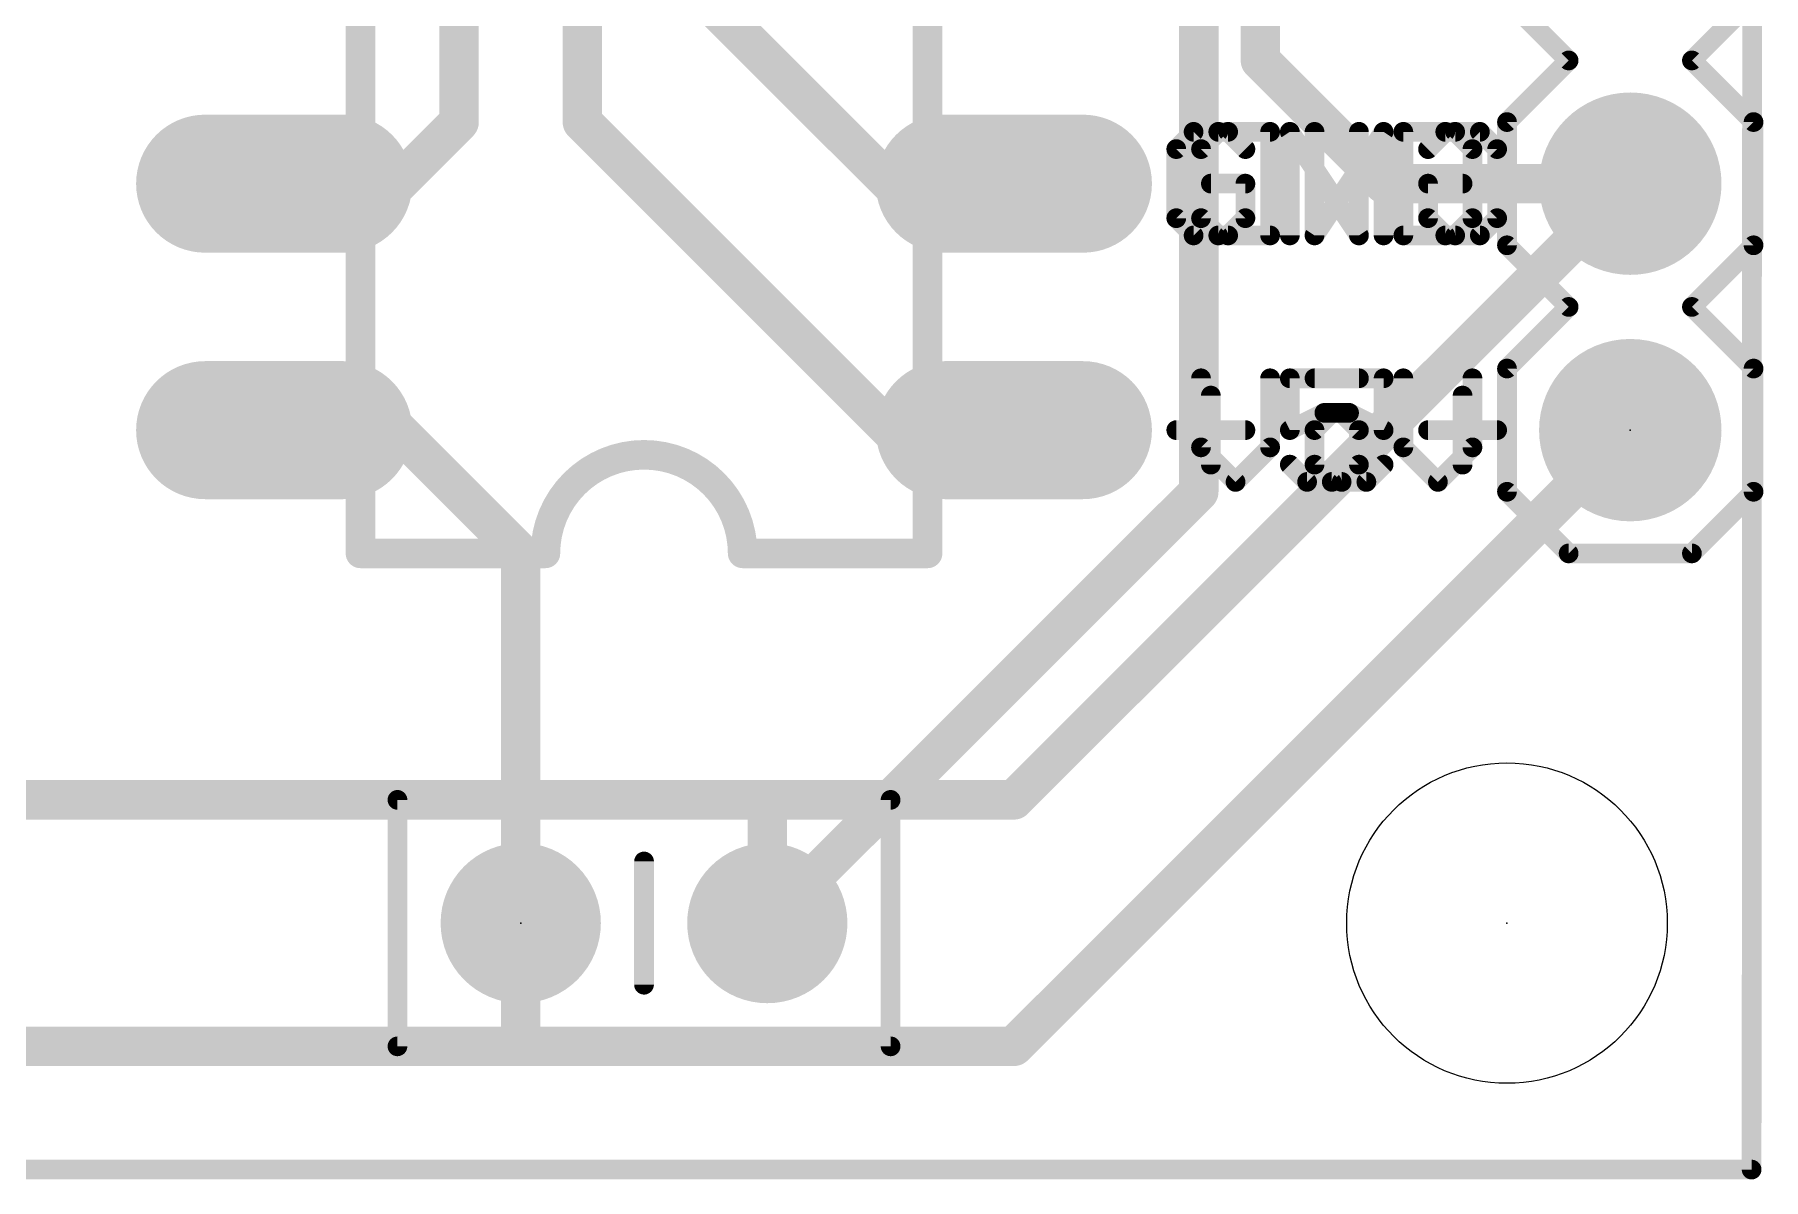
# Model space of a CAD drawing. Extents: x -0.1 to 76.3, y -19.1 to 50.9.
# Drawn here: x 58.49 to 76.3, y -0.1 to 11.7 of the extents above; entities that cross this region are included whole.
import ezdxf

# ---------------------------------------------------------------- set-up
doc = ezdxf.new("R2010")
doc.units = 0
for name, color, linetype in [('1', 12, 'CONTINUOUS'), ('16', 132, 'CONTINUOUS'), ('17', 110, 'CONTINUOUS'), ('20', 53, 'CONTINUOUS'), ('21', 41, 'CONTINUOUS'), ('22', 40, 'CONTINUOUS'), ('23', 53, 'CONTINUOUS'), ('51', 53, 'CONTINUOUS')]:
    doc.layers.add(name, color=color, linetype=linetype)

# ---------------------------------------------------------------- blocks, each defined once
blk = doc.blocks.new('ROUNDP')
at = {"const_width": 0.5}
blk.add_lwpolyline([(0, -0.25, 1), (0, 0.25, 1), (0, -0.25)], format="xyb", dxfattribs=at)
blk = doc.blocks.new('LONGP100')
at = {"const_width": 1}
blk.add_lwpolyline([(-0.5, 0), (0.5, 0)], dxfattribs=at)
at = {"const_width": 0.5}
for points in [[(-0.5, 0.25, 1), (-0.5, -0.25)], [(0.5, -0.25, 1), (0.5, 0.25)]]:
    blk.add_lwpolyline(points, format="xyb", dxfattribs=at)
blk = doc.blocks.new('RECT')
blk.add_solid([(-0.5, -0.5), (0.5, -0.5), (-0.5, 0.5), (0.5, 0.5)])

msp = doc.modelspace()

# ---------------------------------------------------------------- linework, layer by layer
at = {"layer": '1', "const_width": 0.4064}
for points in [[(62.865, 10.795), (62.865, 27.305)], [(64.135, 10.795), (64.135, 27.305)], [(71.12, 11.43), (71.12, 25.4)], [(70.485, 6.985), (70.485, 24.765)], [(65.405, 12.065), (67.31, 10.16)], [(72.39, 10.16), (71.12, 11.43)], [(62.23, 10.16), (62.865, 10.795)], [(67.31, 7.62), (64.135, 10.795)], [(60.96, 10.16), (62.23, 10.16)], [(67.31, 10.16), (68.58, 10.16)], [(74.93, 10.16), (72.39, 10.16)], [(62.23, 7.62), (60.96, 7.62)], [(63.5, 6.35), (62.23, 7.62)], [(67.31, 7.62), (68.58, 7.62)], [(66.04, 2.54), (70.485, 6.985)], [(63.5, 2.54), (63.5, 6.35)]]:
    msp.add_lwpolyline(points, dxfattribs=at)
at = {"layer": '1', "const_width": 0.2032}
for points in [[(71.1918, 11.5018, 1), (71.0482, 11.3582)], [(71.0184, 11.43, 1), (71.2216, 11.43)], [(62.7634, 10.795, 1), (62.9666, 10.795)], [(62.9368, 10.7232, 1), (62.7932, 10.8668)], [(64.0334, 10.795, 1), (64.2366, 10.795)], [(64.2068, 10.8668, 1), (64.0632, 10.7232)], [(60.96, 10.2616, 1), (60.96, 10.0584)], [(62.1582, 10.2318, 1), (62.3018, 10.0882)], [(62.23, 10.0584, 1), (62.23, 10.2616)], [(67.31, 10.2616, 1), (67.31, 10.0584)], [(67.2382, 10.0882, 1), (67.3818, 10.2318)], [(68.58, 10.0584, 1), (68.58, 10.2616)], [(72.39, 10.2616, 1), (72.39, 10.0584)], [(72.3182, 10.0882, 1), (72.4618, 10.2318)], [(74.93, 10.0584, 1), (74.93, 10.2616)], [(60.96, 7.7216, 1), (60.96, 7.5184)], [(62.3018, 7.6918, 1), (62.1582, 7.5482)], [(62.23, 7.5184, 1), (62.23, 7.7216)], [(67.31, 7.7216, 1), (67.31, 7.5184)], [(67.2382, 7.5482, 1), (67.3818, 7.6918)], [(68.58, 7.5184, 1), (68.58, 7.7216)], [(70.5568, 6.9132, 1), (70.4132, 7.0568)], [(70.3834, 6.985, 1), (70.5866, 6.985)], [(63.6016, 6.35, 1), (63.3984, 6.35)], [(63.4282, 6.2782, 1), (63.5718, 6.4218)], [(65.9682, 2.6118, 1), (66.1118, 2.4682)], [(63.3984, 2.54, 1), (63.6016, 2.54)]]:
    msp.add_lwpolyline(points, format="xyb", dxfattribs=at)
at = {"layer": '16', "const_width": 0.4064}
for points in [[(68.58, 3.81), (74.93, 10.16)], [(68.58, 1.27), (74.93, 7.62)], [(48.26, 3.81), (66.04, 3.81)], [(66.04, 3.81), (68.58, 3.81)], [(66.04, 3.81), (66.04, 2.54)], [(63.5, 1.27), (63.5, 2.54)], [(45.72, 1.27), (63.5, 1.27)], [(63.5, 1.27), (68.58, 1.27)]]:
    msp.add_lwpolyline(points, dxfattribs=at)
at = {"layer": '16', "const_width": 0.2032}
for points in [[(75.0018, 10.0882, 1), (74.8582, 10.2318)], [(75.0018, 7.5482, 1), (74.8582, 7.6918)], [(66.04, 3.9116, 1), (66.04, 3.7084)], [(66.1416, 3.81, 1), (65.9384, 3.81)], [(66.04, 3.7084, 1), (66.04, 3.9116)], [(68.5082, 3.8818, 1), (68.6518, 3.7382)], [(68.58, 3.7084, 1), (68.58, 3.9116)], [(63.6016, 2.54, 1), (63.3984, 2.54)], [(65.9384, 2.54, 1), (66.1416, 2.54)], [(63.5, 1.3716, 1), (63.5, 1.1684)], [(63.5, 1.1684, 1), (63.5, 1.3716)], [(68.5082, 1.3418, 1), (68.6518, 1.1982)], [(68.58, 1.1684, 1), (68.58, 1.3716)], [(63.3984, 1.27, 1), (63.6016, 1.27)]]:
    msp.add_lwpolyline(points, format="xyb", dxfattribs=at)
at = {"layer": '20', "const_width": 0.2032}
for points in [[(76.18, 0), (76.2, 50.8)], [(0, 0), (76.18, 0)]]:
    msp.add_lwpolyline(points, dxfattribs=at)
at = {"layer": '20', "const_width": 0.1016}
for points in [[(76.1292, 0, 1), (76.2308, 0)], [(76.18, -0.0508, 1), (76.18, 0.0508)]]:
    msp.add_lwpolyline(points, format="xyb", dxfattribs=at)
at = {"layer": '20'}
msp.add_circle((73.66, 2.54), 1.651, dxfattribs=at)
at = {"layer": '21'}
for points, const_width in [([(61.849, 26.67), (61.849, 6.35)], 0.3048), ([(67.691, 6.35), (67.691, 26.67)], 0.3048), ([(74.295, 11.43), (73.66, 12.065)], 0.2032), ([(76.2, 12.065), (75.565, 11.43)], 0.2032), ([(73.66, 10.795), (74.295, 11.43)], 0.2032), ([(75.565, 11.43), (76.2, 10.795)], 0.2032), ([(73.66, 9.525), (73.66, 10.795)], 0.2032), ([(76.2, 10.795), (76.2, 9.525)], 0.2032), ([(70.4314, 10.6943), (70.2534, 10.5164)], 0.2032), ([(70.7873, 10.6943), (70.4314, 10.6943)], 0.2032), ([(70.9652, 10.5164), (70.7873, 10.6943)], 0.2032), ([(71.4228, 9.6266), (71.4228, 10.6943)], 0.2032), ([(71.4228, 10.6943), (72.1346, 9.6266)], 0.2032), ([(72.1346, 9.6266), (72.1346, 10.6943)], 0.2032), ([(72.5922, 10.6943), (72.5922, 9.6266)], 0.2032), ([(73.1261, 10.6943), (72.5922, 10.6943)], 0.2032), ([(73.304, 10.5164), (73.1261, 10.6943)], 0.2032), ([(70.2534, 10.5164), (70.2534, 9.8046)], 0.2032), ([(73.304, 9.8046), (73.304, 10.5164)], 0.2032), ([(70.9652, 10.1605), (70.6093, 10.1605)], 0.2032), ([(70.9652, 9.8046), (70.9652, 10.1605)], 0.2032), ([(70.2534, 9.8046), (70.4314, 9.6266)], 0.2032), ([(70.7873, 9.6266), (70.9652, 9.8046)], 0.2032), ([(73.1261, 9.6266), (73.304, 9.8046)], 0.2032), ([(70.4314, 9.6266), (70.7873, 9.6266)], 0.2032), ([(72.5922, 9.6266), (73.1261, 9.6266)], 0.2032), ([(74.295, 8.89), (73.66, 9.525)], 0.2032), ([(76.2, 9.525), (75.565, 8.89)], 0.2032), ([(73.66, 8.255), (74.295, 8.89)], 0.2032), ([(75.565, 8.89), (76.2, 8.255)], 0.2032), ([(72.1346, 8.1543), (71.4228, 8.1543)], 0.2032), ([(71.4228, 8.1543), (71.4228, 7.6205)], 0.2032), ([(72.5922, 8.1543), (72.5922, 7.4425)], 0.2032), ([(73.304, 7.4425), (73.304, 8.1543)], 0.2032), ([(73.66, 6.985), (73.66, 8.255)], 0.2032), ([(76.2, 8.255), (76.2, 6.985)], 0.2032), ([(70.6093, 7.9764), (70.6093, 7.2646)], 0.2032), ([(71.4228, 7.6205), (71.7787, 7.7984)], 0.2032), ([(71.7787, 7.7984), (71.9567, 7.7984)], 0.2032), ([(71.9567, 7.7984), (72.1346, 7.6205)], 0.2032), ([(70.2534, 7.6205), (70.9652, 7.6205)], 0.2032), ([(72.1346, 7.6205), (72.1346, 7.2646)], 0.2032), ([(72.5922, 7.4425), (72.9481, 7.0866)], 0.2032), ([(72.9481, 7.0866), (73.304, 7.4425)], 0.2032), ([(71.6008, 7.0866), (71.4228, 7.2646)], 0.2032), ([(72.1346, 7.2646), (71.9567, 7.0866)], 0.2032), ([(71.9567, 7.0866), (71.6008, 7.0866)], 0.2032), ([(73.66, 6.985), (74.295, 6.35)], 0.2032), ([(75.565, 6.35), (76.2, 6.985)], 0.2032), ([(61.849, 6.35), (63.754, 6.35)], 0.3048), ([(67.691, 6.35), (65.786, 6.35)], 0.3048), ([(74.295, 6.35), (75.565, 6.35)], 0.2032), ([(62.23, 3.81), (67.31, 3.81)], 0.2032), ([(62.23, 1.27), (62.23, 3.81)], 0.2032), ([(67.31, 3.81), (67.31, 1.27)], 0.2032), ([(64.77, 3.175), (64.77, 1.905)], 0.2032), ([(67.31, 1.27), (62.23, 1.27)], 0.2032)]:
    msp.add_lwpolyline(points, dxfattribs=dict(at, const_width=const_width))
for points, const_width in [([(74.3309, 11.3941, 1), (74.2591, 11.4659)], 0.1016), ([(74.2591, 11.3941, 1), (74.3309, 11.4659)], 0.1016), ([(75.6009, 11.4659, 1), (75.5291, 11.3941)], 0.1016), ([(75.5291, 11.4659, 1), (75.6009, 11.3941)], 0.1016), ([(73.7108, 10.795, 1), (73.6092, 10.795)], 0.1016), ([(73.6241, 10.8309, 1), (73.6959, 10.7591)], 0.1016), ([(76.2508, 10.795, 1), (76.1492, 10.795)], 0.1016), ([(76.1641, 10.7591, 1), (76.2359, 10.8309)], 0.1016), ([(70.4314, 10.7451, 1), (70.4314, 10.6435)], 0.1016), ([(70.4673, 10.6584, 1), (70.3954, 10.7302)], 0.1016), ([(70.8232, 10.7302, 1), (70.7513, 10.6584)], 0.1016), ([(70.7873, 10.6435, 1), (70.7873, 10.7451)], 0.1016), ([(71.4736, 10.6943, 1), (71.372, 10.6943)], 0.1016), ([(71.4651, 10.7225, 1), (71.3805, 10.6661)], 0.1016), ([(72.1854, 10.6943, 1), (72.0838, 10.6943)], 0.1016), ([(72.643, 10.6943, 1), (72.5414, 10.6943)], 0.1016), ([(72.5922, 10.7451, 1), (72.5922, 10.6435)], 0.1016), ([(73.162, 10.7302, 1), (73.0901, 10.6584)], 0.1016), ([(73.1261, 10.6435, 1), (73.1261, 10.7451)], 0.1016), ([(70.3042, 10.5164, 1), (70.2026, 10.5164)], 0.1016), ([(70.2175, 10.5523, 1), (70.2893, 10.4804)], 0.1016), ([(70.9293, 10.4804, 1), (71.0011, 10.5523)], 0.1016), ([(73.3548, 10.5164, 1), (73.2532, 10.5164)], 0.1016), ([(73.2681, 10.4804, 1), (73.3399, 10.5523)], 0.1016), ([(70.6093, 10.2113, 1), (70.6093, 10.1097)], 0.1016), ([(71.016, 10.1605, 1), (70.9144, 10.1605)], 0.1016), ([(70.9652, 10.1097, 1), (70.9652, 10.2113)], 0.1016), ([(70.2893, 9.8405, 1), (70.2175, 9.7686)], 0.1016), ([(70.2026, 9.8046, 1), (70.3042, 9.8046)], 0.1016), ([(70.9144, 9.8046, 1), (71.016, 9.8046)], 0.1016), ([(71.0011, 9.7686, 1), (70.9293, 9.8405)], 0.1016), ([(73.2532, 9.8046, 1), (73.3548, 9.8046)], 0.1016), ([(73.3399, 9.7686, 1), (73.2681, 9.8405)], 0.1016), ([(70.4314, 9.6774, 1), (70.4314, 9.5758)], 0.1016), ([(70.3954, 9.5907, 1), (70.4673, 9.6625)], 0.1016), ([(70.7513, 9.6625, 1), (70.8232, 9.5907)], 0.1016), ([(70.7873, 9.5758, 1), (70.7873, 9.6774)], 0.1016), ([(71.372, 9.6266, 1), (71.4736, 9.6266)], 0.1016), ([(72.0838, 9.6266, 1), (72.1854, 9.6266)], 0.1016), ([(72.0923, 9.5984, 1), (72.1769, 9.6548)], 0.1016), ([(72.5922, 9.6774, 1), (72.5922, 9.5758)], 0.1016), ([(72.5414, 9.6266, 1), (72.643, 9.6266)], 0.1016), ([(73.0901, 9.6625, 1), (73.162, 9.5907)], 0.1016), ([(73.1261, 9.5758, 1), (73.1261, 9.6774)], 0.1016), ([(73.6959, 9.5609, 1), (73.6241, 9.4891)], 0.1016), ([(76.2359, 9.4891, 1), (76.1641, 9.5609)], 0.1016), ([(73.6092, 9.525, 1), (73.7108, 9.525)], 0.1016), ([(76.1492, 9.525, 1), (76.2508, 9.525)], 0.1016), ([(74.3309, 8.8541, 1), (74.2591, 8.9259)], 0.1016), ([(74.2591, 8.8541, 1), (74.3309, 8.9259)], 0.1016), ([(75.6009, 8.9259, 1), (75.5291, 8.8541)], 0.1016), ([(75.5291, 8.9259, 1), (75.6009, 8.8541)], 0.1016), ([(71.4228, 8.2051, 1), (71.4228, 8.1035)], 0.1016), ([(71.4736, 8.1543, 1), (71.372, 8.1543)], 0.1016), ([(72.1346, 8.1035, 1), (72.1346, 8.2051)], 0.1016), ([(72.643, 8.1543, 1), (72.5414, 8.1543)], 0.1016), ([(73.3548, 8.1543, 1), (73.2532, 8.1543)], 0.1016), ([(73.7108, 8.255, 1), (73.6092, 8.255)], 0.1016), ([(73.6241, 8.2909, 1), (73.6959, 8.2191)], 0.1016), ([(76.2508, 8.255, 1), (76.1492, 8.255)], 0.1016), ([(76.1641, 8.2191, 1), (76.2359, 8.2909)], 0.1016), ([(70.6601, 7.9764, 1), (70.5585, 7.9764)], 0.1016), ([(71.7787, 7.8492, 1), (71.7787, 7.7476)], 0.1016), ([(71.8014, 7.753, 1), (71.756, 7.8438)], 0.1016), ([(71.9926, 7.8343, 1), (71.9207, 7.7625)], 0.1016), ([(71.9567, 7.7476, 1), (71.9567, 7.8492)], 0.1016), ([(70.2534, 7.6713, 1), (70.2534, 7.5697)], 0.1016), ([(70.9652, 7.5697, 1), (70.9652, 7.6713)], 0.1016), ([(71.4001, 7.6659, 1), (71.4455, 7.575)], 0.1016), ([(71.372, 7.6205, 1), (71.4736, 7.6205)], 0.1016), ([(72.1854, 7.6205, 1), (72.0838, 7.6205)], 0.1016), ([(72.0987, 7.5845, 1), (72.1705, 7.6564)], 0.1016), ([(65.786, 6.35, 1), (63.754, 6.35)], 0.3048), ([(72.6281, 7.4784, 1), (72.5563, 7.4066)], 0.1016), ([(72.5414, 7.4425, 1), (72.643, 7.4425)], 0.1016), ([(73.2532, 7.4425, 1), (73.3548, 7.4425)], 0.1016), ([(73.3399, 7.4066, 1), (73.2681, 7.4784)], 0.1016), ([(70.5585, 7.2646, 1), (70.6601, 7.2646)], 0.1016), ([(71.4587, 7.3005, 1), (71.3869, 7.2286)], 0.1016), ([(72.0838, 7.2646, 1), (72.1854, 7.2646)], 0.1016), ([(72.1705, 7.2286, 1), (72.0987, 7.3005)], 0.1016), ([(71.6008, 7.1374, 1), (71.6008, 7.0358)], 0.1016), ([(71.5648, 7.0507, 1), (71.6367, 7.1225)], 0.1016), ([(71.9207, 7.1225, 1), (71.9926, 7.0507)], 0.1016), ([(71.9567, 7.0358, 1), (71.9567, 7.1374)], 0.1016), ([(72.9122, 7.1225, 1), (72.984, 7.0507)], 0.1016), ([(72.9122, 7.0507, 1), (72.984, 7.1225)], 0.1016), ([(73.6959, 7.0209, 1), (73.6241, 6.9491)], 0.1016), ([(73.6092, 6.985, 1), (73.7108, 6.985)], 0.1016), ([(76.1492, 6.985, 1), (76.2508, 6.985)], 0.1016), ([(76.2359, 6.9491, 1), (76.1641, 7.0209)], 0.1016), ([(61.849, 6.4262, 1), (61.849, 6.2738)], 0.1524), ([(61.7728, 6.35, 1), (61.9252, 6.35)], 0.1524), ([(63.6778, 6.35, 1), (63.8302, 6.35)], 0.1524), ([(63.754, 6.2738, 1), (63.754, 6.4262)], 0.1524), ([(65.786, 6.4262, 1), (65.786, 6.2738)], 0.1524), ([(65.7098, 6.35, 1), (65.8622, 6.35)], 0.1524), ([(67.6148, 6.35, 1), (67.7672, 6.35)], 0.1524), ([(67.691, 6.2738, 1), (67.691, 6.4262)], 0.1524), ([(74.295, 6.4008, 1), (74.295, 6.2992)], 0.1016), ([(74.2591, 6.3141, 1), (74.3309, 6.3859)], 0.1016), ([(75.5291, 6.3859, 1), (75.6009, 6.3141)], 0.1016), ([(75.565, 6.2992, 1), (75.565, 6.4008)], 0.1016), ([(62.23, 3.8608, 1), (62.23, 3.7592)], 0.1016), ([(62.2808, 3.81, 1), (62.1792, 3.81)], 0.1016), ([(67.3608, 3.81, 1), (67.2592, 3.81)], 0.1016), ([(67.31, 3.7592, 1), (67.31, 3.8608)], 0.1016), ([(64.8208, 3.175, 1), (64.7192, 3.175)], 0.1016), ([(64.7192, 1.905, 1), (64.8208, 1.905)], 0.1016), ([(62.23, 1.3208, 1), (62.23, 1.2192)], 0.1016), ([(62.1792, 1.27, 1), (62.2808, 1.27)], 0.1016), ([(67.2592, 1.27, 1), (67.3608, 1.27)], 0.1016), ([(67.31, 1.2192, 1), (67.31, 1.3208)], 0.1016)]:
    msp.add_lwpolyline(points, format="xyb", dxfattribs=dict(at, const_width=const_width))
at = {"layer": '22', "const_width": 0.2032}
for points in [[(70.5078, 10.5164), (70.6857, 10.6943)], [(70.6857, 10.6943), (71.2196, 10.6943)], [(71.2196, 10.6943), (71.2196, 9.6266)], [(72.389, 10.6943), (71.6772, 9.6266)], [(71.6772, 9.6266), (71.6772, 10.6943)], [(72.389, 9.6266), (72.389, 10.6943)], [(72.8466, 10.5164), (73.0245, 10.6943)], [(73.0245, 10.6943), (73.3805, 10.6943)], [(73.3805, 10.6943), (73.5584, 10.5164)], [(70.5078, 9.8046), (70.5078, 10.5164)], [(73.5584, 10.5164), (73.5584, 9.8046)], [(72.8466, 9.8046), (72.8466, 10.1605)], [(72.8466, 10.1605), (73.2025, 10.1605)], [(70.6857, 9.6266), (70.5078, 9.8046)], [(73.0245, 9.6266), (72.8466, 9.8046)], [(73.5584, 9.8046), (73.3805, 9.6266)], [(71.2196, 9.6266), (70.6857, 9.6266)], [(73.3805, 9.6266), (73.0245, 9.6266)], [(70.5078, 7.4425), (70.5078, 8.1543)], [(71.2196, 8.1543), (71.2196, 7.4425)], [(71.6772, 8.1543), (72.389, 8.1543)], [(72.389, 8.1543), (72.389, 7.6205)], [(73.2025, 7.9764), (73.2025, 7.2646)], [(71.8551, 7.7984), (71.6772, 7.6205)], [(72.0331, 7.7984), (71.8551, 7.7984)], [(72.389, 7.6205), (72.0331, 7.7984)], [(71.6772, 7.6205), (71.6772, 7.2646)], [(73.5584, 7.6205), (72.8466, 7.6205)], [(70.8637, 7.0866), (70.5078, 7.4425)], [(71.2196, 7.4425), (70.8637, 7.0866)], [(71.6772, 7.2646), (71.8551, 7.0866)], [(72.2111, 7.0866), (72.389, 7.2646)], [(71.8551, 7.0866), (72.2111, 7.0866)]]:
    msp.add_lwpolyline(points, dxfattribs=at)
at = {"layer": '22', "const_width": 0.1016}
for points in [[(70.6857, 10.7451, 1), (70.6857, 10.6435)], [(70.7217, 10.6584, 1), (70.6498, 10.7302)], [(71.2704, 10.6943, 1), (71.1688, 10.6943)], [(71.2196, 10.6435, 1), (71.2196, 10.7451)], [(71.728, 10.6943, 1), (71.6264, 10.6943)], [(72.4398, 10.6943, 1), (72.3382, 10.6943)], [(72.4313, 10.6661, 1), (72.3467, 10.7225)], [(73.0245, 10.7451, 1), (73.0245, 10.6435)], [(73.0605, 10.6584, 1), (72.9886, 10.7302)], [(73.4164, 10.7302, 1), (73.3445, 10.6584)], [(73.3805, 10.6435, 1), (73.3805, 10.7451)], [(70.5586, 10.5164, 1), (70.457, 10.5164)], [(70.4719, 10.5523, 1), (70.5437, 10.4804)], [(72.8107, 10.5523, 1), (72.8825, 10.4804)], [(73.6092, 10.5164, 1), (73.5076, 10.5164)], [(73.5225, 10.4804, 1), (73.5943, 10.5523)], [(72.8974, 10.1605, 1), (72.7958, 10.1605)], [(72.8466, 10.2113, 1), (72.8466, 10.1097)], [(73.2025, 10.1097, 1), (73.2025, 10.2113)], [(70.5437, 9.8405, 1), (70.4719, 9.7686)], [(70.457, 9.8046, 1), (70.5586, 9.8046)], [(72.8825, 9.8405, 1), (72.8107, 9.7686)], [(72.7958, 9.8046, 1), (72.8974, 9.8046)], [(73.5076, 9.8046, 1), (73.6092, 9.8046)], [(73.5943, 9.7686, 1), (73.5225, 9.8405)], [(70.6857, 9.6774, 1), (70.6857, 9.5758)], [(70.6498, 9.5907, 1), (70.7217, 9.6625)], [(71.1688, 9.6266, 1), (71.2704, 9.6266)], [(71.2196, 9.5758, 1), (71.2196, 9.6774)], [(71.6349, 9.6548, 1), (71.7195, 9.5984)], [(71.6264, 9.6266, 1), (71.728, 9.6266)], [(72.3382, 9.6266, 1), (72.4398, 9.6266)], [(73.0245, 9.6774, 1), (73.0245, 9.5758)], [(72.9886, 9.5907, 1), (73.0605, 9.6625)], [(73.3445, 9.6625, 1), (73.4164, 9.5907)], [(73.3805, 9.5758, 1), (73.3805, 9.6774)], [(70.5586, 8.1543, 1), (70.457, 8.1543)], [(71.2704, 8.1543, 1), (71.1688, 8.1543)], [(71.6772, 8.2051, 1), (71.6772, 8.1035)], [(72.4398, 8.1543, 1), (72.3382, 8.1543)], [(72.389, 8.1035, 1), (72.389, 8.2051)], [(73.2533, 7.9764, 1), (73.1517, 7.9764)], [(71.8551, 7.8492, 1), (71.8551, 7.7476)], [(71.8911, 7.7625, 1), (71.8192, 7.8343)], [(72.0558, 7.8438, 1), (72.0104, 7.753)], [(72.0331, 7.7476, 1), (72.0331, 7.8492)], [(71.728, 7.6205, 1), (71.6264, 7.6205)], [(71.6413, 7.6564, 1), (71.7131, 7.5845)], [(72.3382, 7.6205, 1), (72.4398, 7.6205)], [(72.3663, 7.575, 1), (72.4117, 7.6659)], [(72.8466, 7.6713, 1), (72.8466, 7.5697)], [(73.5584, 7.5697, 1), (73.5584, 7.6713)], [(70.5437, 7.4784, 1), (70.4719, 7.4066)], [(70.457, 7.4425, 1), (70.5586, 7.4425)], [(71.1688, 7.4425, 1), (71.2704, 7.4425)], [(71.2555, 7.4066, 1), (71.1837, 7.4784)], [(71.7131, 7.3005, 1), (71.6413, 7.2286)], [(71.6264, 7.2646, 1), (71.728, 7.2646)], [(72.4249, 7.2286, 1), (72.3531, 7.3005)], [(73.1517, 7.2646, 1), (73.2533, 7.2646)], [(70.8278, 7.1225, 1), (70.8996, 7.0507)], [(70.8278, 7.0507, 1), (70.8996, 7.1225)], [(71.8551, 7.1374, 1), (71.8551, 7.0358)], [(71.8192, 7.0507, 1), (71.8911, 7.1225)], [(72.1751, 7.1225, 1), (72.247, 7.0507)], [(72.2111, 7.0358, 1), (72.2111, 7.1374)]]:
    msp.add_lwpolyline(points, format="xyb", dxfattribs=at)
at = {"layer": '23'}
for p in [(74.93, 7.62), (63.5, 2.54), (73.66, 2.54)]:
    msp.add_point(p, dxfattribs=at)

# ---------------------------------------------------------------- block references
at = {"layer": '17', "rotation": 180}
for name, p, xscale, yscale in [('ROUNDP', (74.93, 10.16), 1.8796, 1.8796), ('ROUNDP', (74.93, 10.16), 1.8796, 1.8796), ('LONGP100', (60.96, 10.16), 1.4224, 1.4224), ('LONGP100', (60.96, 10.16), 1.4224, 1.4224), ('LONGP100', (68.58, 10.16), 1.4224, 1.4224), ('LONGP100', (68.58, 10.16), 1.4224, 1.4224), ('ROUNDP', (74.93, 7.62), 1.8796, 1.8796), ('ROUNDP', (74.93, 7.62), 1.8796, 1.8796), ('LONGP100', (60.96, 7.62), 1.4224, 1.4224), ('LONGP100', (60.96, 7.62), 1.4224, 1.4224), ('LONGP100', (68.58, 7.62), 1.4224, 1.4224), ('LONGP100', (68.58, 7.62), 1.4224, 1.4224)]:
    msp.add_blockref(name, p, dxfattribs=dict(at, xscale=xscale, yscale=yscale))
at = {"layer": '17', "xscale": 1.651, "yscale": 1.651}
for p in [(63.5, 2.54), (63.5, 2.54), (66.04, 2.54), (66.04, 2.54)]:
    msp.add_blockref('ROUNDP', p, dxfattribs=at)
at = {"layer": '51', "xscale": 0.508, "yscale": 0.508, "rotation": 90}
for p in [(74.93, 10.16), (74.93, 7.62)]:
    msp.add_blockref('RECT', p, dxfattribs=at)

doc.saveas('drawing.dxf')
